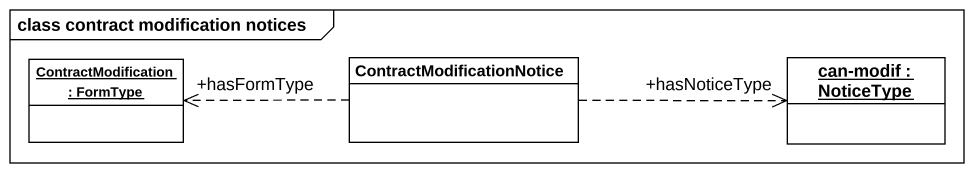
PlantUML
@startuml
mainframe class contract modification notices
hide circle
hide empty members
object "ContractModification : FormType" as ContractModification
class ContractModificationNotice
object "can-modif : NoticeType" as can_modif
ContractModificationNotice .left.> "+hasFormType" ContractModification
ContractModificationNotice .right.> "+hasNoticeType" can_modif
@enduml
